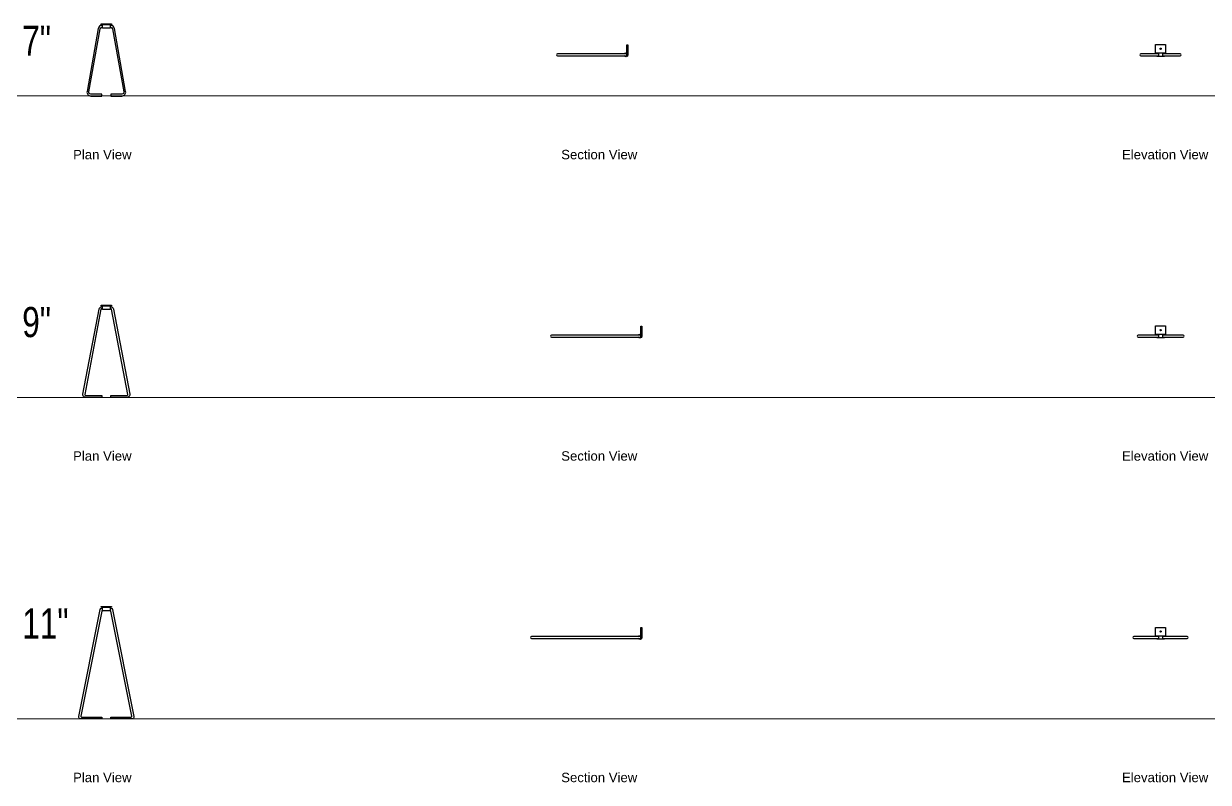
# Model space of a CAD drawing. Header units: inches. Extents: x -1 to 153, y -171 to 9.
# Drawn here: x -1.2 to 116.7, y -171.3 to -95.8 of the extents above; entities that cross this region are included whole.
import ezdxf
from ezdxf.enums import TextEntityAlignment as Align

# ---------------------------------------------------------------- set-up
doc = ezdxf.new("R2010")
doc.units = ezdxf.units.IN
doc.header["$LTSCALE"] = 48
doc.header["$MEASUREMENT"] = 0
doc.linetypes.add('PHANTOM2', pattern=[1.25, 0.625, -0.125, 0.125, -0.125, 0.125, -0.125])
doc.layers.add('A-Anno-Dims', color=211, linetype='Continuous', lineweight=25)
doc.layers.add('G-Anno-Ttlb', color=213, linetype='Continuous', lineweight=50)
doc.layers.add('G-Anno-Nplt', color=140, linetype='PHANTOM2', lineweight=18, plot=False)
doc.styles.add('Arch-Dim', font='arial.ttf', dxfattribs={"width": 0.75})
doc.styles.add('RomanS', font='romans.shx')

# ---------------------------------------------------------------- blocks, each defined once
blk = doc.blocks.new('Anno_Title_T2')
at = {"color": 0, "linetype": 'ByBlock', "lineweight": -2, "style": 'RomanS'}
blk.add_attdef('TITLE', (0, 0.5), '', height=1.25, dxfattribs=at)
blk.add_attdef('SCALE', text='', height=0.75, dxfattribs=at).set_placement((0, -0.5), align=Align.TOP_LEFT)
blk = doc.blocks.new('AecDtl_7ClipTrianglePlan')
at = {"color": 0, "linetype": 'ByBlock', "lineweight": -2, "ltscale": 0.0625}
for points in [[(0, 0), (0.5, 0), (0.5, -0.08), (-0.5, -0.08), (-0.5, 0)], [(0, -0.08), (0.38, -0.08), (0.38, -0.45), (-0.38, -0.45), (-0.38, -0.08)]]:
    blk.add_lwpolyline(points, close=True, dxfattribs=at)
for points in [[(-0.38, -0.17), (-0.44, -0.17, 0.359021), (-0.8, -0.48), (-1.92, -6.75, 0.471648), (-1.55, -7.2), (-0.44, -7.2), (-0.44, -7.01), (-1.55, -7.01, -0.473705), (-1.73, -6.78), (-0.62, -0.51, -0.357124), (-0.44, -0.36), (-0.38, -0.36)], [(0.38, -0.36), (0.44, -0.36, -0.357124), (0.62, -0.51), (1.73, -6.78, -0.473705), (1.55, -7.01), (0.44, -7.01), (0.44, -7.2), (1.55, -7.2, 0.471648), (1.92, -6.75), (0.8, -0.48, 0.359021), (0.44, -0.17), (0.38, -0.17)]]:
    blk.add_lwpolyline(points, format="xyb", dxfattribs=at)
blk = doc.blocks.new('AecDtl_7ClipTriangleSection')
at = {"color": 0, "linetype": 'ByBlock', "lineweight": -2, "ltscale": 0.0625}
blk.add_lwpolyline([(-0.19, 0.19), (-6.98, 0.19, 1), (-6.98, 0), (-0.19, 0, 1)], format="xyb", close=True, dxfattribs=at)
for points in [[(-0.24, 0, 0.583199), (-0.08, 0.09), (-0.08, 1.09), (0, 1.09), (0, 0.09, -0.767327), (-0.35, 0)], [(-0.35, 0.19, -0.267949), (-0.19, 0.28), (-0.19, 0.2, 0.136106), (-0.24, 0.19)]]:
    blk.add_lwpolyline(points, format="xyb", dxfattribs=at)
blk = doc.blocks.new('AecDtl_7ClipTriangleElevation')
at = {"color": 0, "linetype": 'ByBlock', "lineweight": -2, "ltscale": 0.0625}
for p, q in [((-0.37, 0), (-0.37, -0.08)), ((0.38, 0), (0.38, -0.08))]:
    blk.add_line(p, q, dxfattribs=at)
for points in [[(-0.19, 0.19), (-1.96, 0.19, 1), (-1.96, 0), (-0.19, 0)], [(0.19, 0), (1.96, 0, 1), (1.96, 0.19), (0.19, 0.19)]]:
    blk.add_lwpolyline(points, format="xyb", close=True, dxfattribs=at)
for points in [[(-0.5, 0.28), (-0.5, 1.11), (0, 1.11), (0.5, 1.11), (0.5, 0.28)], [(-0.5, 0.28), (-0.44, 0.28)], [(-0.37, 0.28), (0.38, 0.28)], [(-0.37, 0.19), (-0.37, 0.28)], [(0.38, 0.19), (0.38, 0.28)], [(0.44, 0.28), (0.5, 0.28)], [(0.38, -0.08), (-0.37, -0.08)]]:
    blk.add_lwpolyline(points, dxfattribs=at)
for points in [[(-0.5, 0.28), (-0.44, 0.28, -0.414214), (-0.37, 0.22), (-0.37, 0.19)], [(0.38, 0.19), (0.38, 0.22, -0.414214), (0.44, 0.28), (0.5, 0.28)]]:
    blk.add_lwpolyline(points, format="xyb", dxfattribs=at)
blk.add_circle((0, 0.7), 0.0625, dxfattribs=at)
blk = doc.blocks.new('AecDtl_9ClipTrianglePlan')
at = {"color": 0, "linetype": 'ByBlock', "lineweight": -2, "ltscale": 0.0625}
for points in [[(0, 0), (0.5, 0), (0.5, -0.08), (-0.5, -0.08), (-0.5, 0)], [(0, -0.08), (0.38, -0.08), (0.38, -0.45), (-0.38, -0.45), (-0.38, -0.08)]]:
    blk.add_lwpolyline(points, close=True, dxfattribs=at)
for points in [[(-0.38, -0.36), (-0.44, -0.36, 0.357456), (-0.53, -0.43), (-2.14, -8.9, 0.473344), (-2.05, -9.01), (-0.44, -9.01), (-0.44, -9.2), (-2.05, -9.2, -0.473865), (-2.33, -8.86), (-0.71, -0.4, -0.356976), (-0.44, -0.17), (-0.38, -0.17)], [(0.38, -0.17), (0.44, -0.17, -0.356976), (0.71, -0.4), (2.33, -8.86, -0.473865), (2.05, -9.2), (0.44, -9.2), (0.44, -9.01), (2.05, -9.01, 0.473344), (2.14, -8.9), (0.53, -0.43, 0.357456), (0.44, -0.36), (0.38, -0.36)]]:
    blk.add_lwpolyline(points, format="xyb", dxfattribs=at)
blk = doc.blocks.new('AecDtl_9ClipTriangleSection')
at = {"color": 0, "linetype": 'ByBlock', "lineweight": -2, "ltscale": 0.0625}
blk.add_lwpolyline([(-0.19, 0.19), (-8.98, 0.19, 1), (-8.98, 0), (-0.19, 0, 1)], format="xyb", close=True, dxfattribs=at)
for points in [[(-0.24, 0, 0.583199), (-0.08, 0.09), (-0.08, 1.09), (0, 1.09), (0, 0.09, -0.767327), (-0.35, 0)], [(-0.35, 0.19, -0.267949), (-0.19, 0.28), (-0.19, 0.2, 0.136106), (-0.24, 0.19)]]:
    blk.add_lwpolyline(points, format="xyb", dxfattribs=at)
blk = doc.blocks.new('AecDtl_9ClipTriangleElevation')
at = {"color": 0, "linetype": 'ByBlock', "lineweight": -2, "ltscale": 0.0625}
for p, q in [((-0.375, 0), (-0.375, -0.078125)), ((0.375, 0), (0.375, -0.078125))]:
    blk.add_line(p, q, dxfattribs=at)
for points in [[(-0.1875, 0.1875), (-2.25, 0.1875, 1), (-2.25, 0), (-0.1875, 0)], [(0.1875, 0), (2.25, 0, 1), (2.25, 0.1875), (0.1875, 0.1875)]]:
    blk.add_lwpolyline(points, format="xyb", close=True, dxfattribs=at)
for points in [[(-0.5, 0.28125), (-0.5, 1.109375), (0, 1.109375), (0.5, 1.109375), (0.5, 0.28125)], [(-0.5, 0.28125), (-0.4375, 0.28125)], [(-0.375, 0.28125), (0.375, 0.28125)], [(-0.375, 0.1875), (-0.375, 0.28125)], [(0.375, 0.1875), (0.375, 0.28125)], [(0.4375, 0.28125), (0.5, 0.28125)], [(0.375, -0.078125), (-0.375, -0.078125)]]:
    blk.add_lwpolyline(points, dxfattribs=at)
for points in [[(-0.5, 0.28125), (-0.4375, 0.28125, -0.4142135624), (-0.375, 0.21875), (-0.375, 0.1875)], [(0.375, 0.1875), (0.375, 0.21875, -0.4142135624), (0.4375, 0.28125), (0.5, 0.28125)]]:
    blk.add_lwpolyline(points, format="xyb", dxfattribs=at)
blk.add_circle((0, 0.695312), 0.0625, dxfattribs=at)
blk = doc.blocks.new('AecDtl_11ClipTrianglePlan')
at = {"color": 0, "linetype": 'ByBlock', "lineweight": -2, "ltscale": 0.0625}
for points in [[(0, 0), (0.5, 0), (0.5, -0.08), (-0.5, -0.08), (-0.5, 0)], [(0, -0.08), (0.37, -0.08), (0.37, -0.45), (-0.38, -0.45), (-0.38, -0.08)]]:
    blk.add_lwpolyline(points, close=True, dxfattribs=at)
for points in [[(-0.38, -0.37, 0.265915), (-0.46, -0.46), (-2.53, -10.93, 0.477285), (-2.47, -11.01), (-0.44, -11.01), (-0.44, -11.2), (-2.55, -11.2, -0.474497), (-2.73, -10.97), (-0.62, -0.32, -0.356395), (-0.44, -0.17), (-0.38, -0.17)], [(0.37, -0.17), (0.44, -0.17, -0.356395), (0.62, -0.32), (2.73, -10.97, -0.474497), (2.55, -11.2), (0.44, -11.2), (0.44, -11.01), (2.47, -11.01, 0.477285), (2.53, -10.93), (0.46, -0.46, 0.265915), (0.37, -0.37)]]:
    blk.add_lwpolyline(points, format="xyb", dxfattribs=at)
blk = doc.blocks.new('AecDtl_11ClipTriangleSection')
at = {"color": 0, "linetype": 'ByBlock', "lineweight": -2, "ltscale": 0.0625}
blk.add_lwpolyline([(-0.19, 0.19), (-10.98, 0.19, 1), (-10.98, 0), (-0.19, 0, 1)], format="xyb", close=True, dxfattribs=at)
for points in [[(-0.24, 0, 0.583199), (-0.08, 0.09), (-0.08, 1.09), (0, 1.09), (0, 0.09, -0.767327), (-0.35, 0)], [(-0.35, 0.19, -0.267949), (-0.19, 0.28), (-0.19, 0.2, 0.136106), (-0.24, 0.19)]]:
    blk.add_lwpolyline(points, format="xyb", dxfattribs=at)
blk = doc.blocks.new('AecDtl_11ClipTriangleElevation')
at = {"color": 0, "linetype": 'ByBlock', "lineweight": -2, "ltscale": 0.0625}
for p, q in [((-0.375, 0), (-0.375, -0.078125)), ((0.375, 0), (0.375, -0.078125))]:
    blk.add_line(p, q, dxfattribs=at)
for points in [[(-0.1875, 0.1875), (-2.65625, 0.1875, 1), (-2.65625, 0), (-0.1875, 0)], [(0.1875, 0), (2.65625, 0, 1), (2.65625, 0.1875), (0.1875, 0.1875)]]:
    blk.add_lwpolyline(points, format="xyb", close=True, dxfattribs=at)
for points in [[(-0.5, 0.28125), (-0.5, 1.109375), (0, 1.109375), (0.5, 1.109375), (0.5, 0.28125)], [(-0.5, 0.28125), (-0.4375, 0.28125)], [(-0.375, 0.28125), (0.375, 0.28125)], [(-0.375, 0.1875), (-0.375, 0.28125)], [(0.375, 0.1875), (0.375, 0.28125)], [(0.4375, 0.28125), (0.5, 0.28125)], [(0.375, -0.078125), (-0.375, -0.078125)]]:
    blk.add_lwpolyline(points, dxfattribs=at)
for points in [[(-0.5, 0.28125), (-0.4375, 0.28125, -0.4142135624), (-0.375, 0.21875), (-0.375, 0.1875)], [(0.375, 0.1875), (0.375, 0.21875, -0.4142135624), (0.4375, 0.28125), (0.5, 0.28125)]]:
    blk.add_lwpolyline(points, format="xyb", dxfattribs=at)
blk.add_circle((0, 0.695312), 0.0625, dxfattribs=at)

msp = doc.modelspace()

# ---------------------------------------------------------------- linework, layer by layer
at = {"layer": 'G-Anno-Nplt', "linetype": 'Continuous'}
for p in [(0, -103), (0, -133), (0, -165)]:
    msp.add_xline(p, (1, 0), dxfattribs=at)

# ---------------------------------------------------------------- block references
for name, p in [('AecDtl_7ClipTrianglePlan', (7.00802, -95.80469)), ('AecDtl_7ClipTriangleSection', (58.91478, -99)), ('AecDtl_7ClipTriangleElevation', (111.96251, -99)), ('AecDtl_9ClipTrianglePlan', (7.00802, -123.80469)), ('AecDtl_9ClipTriangleSection', (60.31401, -127)), ('AecDtl_9ClipTriangleElevation', (111.96251, -127)), ('AecDtl_11ClipTrianglePlan', (7.00802, -153.80469)), ('AecDtl_11ClipTriangleSection', (60.31401, -157)), ('AecDtl_11ClipTriangleElevation', (111.96251, -157))]:
    msp.add_blockref(name, p)
at = {"layer": 'G-Anno-Ttlb'}
ref = msp.add_blockref('Anno_Title_T2', (3.70083, -109.67535), dxfattribs=dict(at, xscale=0.75, yscale=0.75, zscale=0.75))
ref.add_attrib('TITLE', 'Plan View', (3.70083, -109.30035), dxfattribs={"layer": '0', "color": 0, "linetype": 'ByBlock', "lineweight": -2, "height": 0.9375, "style": 'Arch-Dim'})
ref = msp.add_blockref('Anno_Title_T2', (52.29302, -109.67535), dxfattribs=dict(at, xscale=0.75, yscale=0.75, zscale=0.75))
ref.add_attrib('TITLE', 'Section View', (52.29302, -109.30035), dxfattribs={"layer": '0', "color": 0, "linetype": 'ByBlock', "lineweight": -2, "height": 0.9375, "style": 'Arch-Dim'})
ref = msp.add_blockref('Anno_Title_T2', (108.1171, -109.67535), dxfattribs=dict(at, xscale=0.75, yscale=0.75, zscale=0.75))
ref.add_attrib('TITLE', 'Elevation View', (108.1171, -109.30035), dxfattribs={"layer": '0', "color": 0, "linetype": 'ByBlock', "lineweight": -2, "height": 0.9375, "style": 'Arch-Dim'})
ref = msp.add_blockref('Anno_Title_T2', (3.70083, -139.67535), dxfattribs=dict(at, xscale=0.75, yscale=0.75, zscale=0.75))
ref.add_attrib('TITLE', 'Plan View', (3.70083, -139.30035), dxfattribs={"layer": '0', "color": 0, "linetype": 'ByBlock', "lineweight": -2, "height": 0.9375, "style": 'Arch-Dim'})
ref = msp.add_blockref('Anno_Title_T2', (52.29302, -139.67535), dxfattribs=dict(at, xscale=0.75, yscale=0.75, zscale=0.75))
ref.add_attrib('TITLE', 'Section View', (52.29302, -139.30035), dxfattribs={"layer": '0', "color": 0, "linetype": 'ByBlock', "lineweight": -2, "height": 0.9375, "style": 'Arch-Dim'})
ref = msp.add_blockref('Anno_Title_T2', (108.1171, -139.67535), dxfattribs=dict(at, xscale=0.75, yscale=0.75, zscale=0.75))
ref.add_attrib('TITLE', 'Elevation View', (108.1171, -139.30035), dxfattribs={"layer": '0', "color": 0, "linetype": 'ByBlock', "lineweight": -2, "height": 0.9375, "style": 'Arch-Dim'})
ref = msp.add_blockref('Anno_Title_T2', (3.70083, -171.67535), dxfattribs=dict(at, xscale=0.75, yscale=0.75, zscale=0.75))
ref.add_attrib('TITLE', 'Plan View', (3.70083, -171.30035), dxfattribs={"layer": '0', "color": 0, "linetype": 'ByBlock', "lineweight": -2, "height": 0.9375, "style": 'Arch-Dim'})
ref = msp.add_blockref('Anno_Title_T2', (52.29302, -171.67535), dxfattribs=dict(at, xscale=0.75, yscale=0.75, zscale=0.75))
ref.add_attrib('TITLE', 'Section View', (52.29302, -171.30035), dxfattribs={"layer": '0', "color": 0, "linetype": 'ByBlock', "lineweight": -2, "height": 0.9375, "style": 'Arch-Dim'})
ref = msp.add_blockref('Anno_Title_T2', (108.1171, -171.67535), dxfattribs=dict(at, xscale=0.75, yscale=0.75, zscale=0.75))
ref.add_attrib('TITLE', 'Elevation View', (108.1171, -171.30035), dxfattribs={"layer": '0', "color": 0, "linetype": 'ByBlock', "lineweight": -2, "height": 0.9375, "style": 'Arch-Dim'})

# ---------------------------------------------------------------- texts
at = {"layer": 'A-Anno-Dims', "style": 'Arch-Dim', "width": 0.75}
for s, p in [('7"', (-1.36398, -99)), ('9"', (-1.36398, -127)), ('11"', (-1.36398, -157))]:
    msp.add_text(s, height=3, dxfattribs=at).set_placement(p)

doc.saveas('drawing.dxf')
